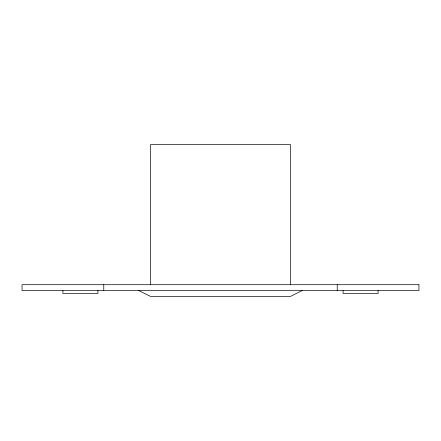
<?xml version="1.0" encoding="UTF-8"?>
<svg xmlns="http://www.w3.org/2000/svg" width="441" height="441" viewBox="0 0 441 441"><rect width="100%" height="100%" fill="white"/><g stroke="black" fill="none" stroke-linecap="round" stroke-linejoin="round"><path stroke-width="0.66" d="M302.217 290.542L290.542 296.38L150.458 296.38L138.783 290.542M378.091 290.542L378.091 293.458L343.07 293.458L343.07 290.542M337.233 284.704L337.233 290.542M290.542 284.704L290.542 144.62L150.458 144.62L150.458 284.704M103.767 284.704L103.767 290.542M97.93 290.542L97.93 293.458L62.909 293.458L62.909 290.542M418.95 284.704L22.05 284.704L22.05 290.542L418.95 290.542L418.95 284.704"/></g></svg>
